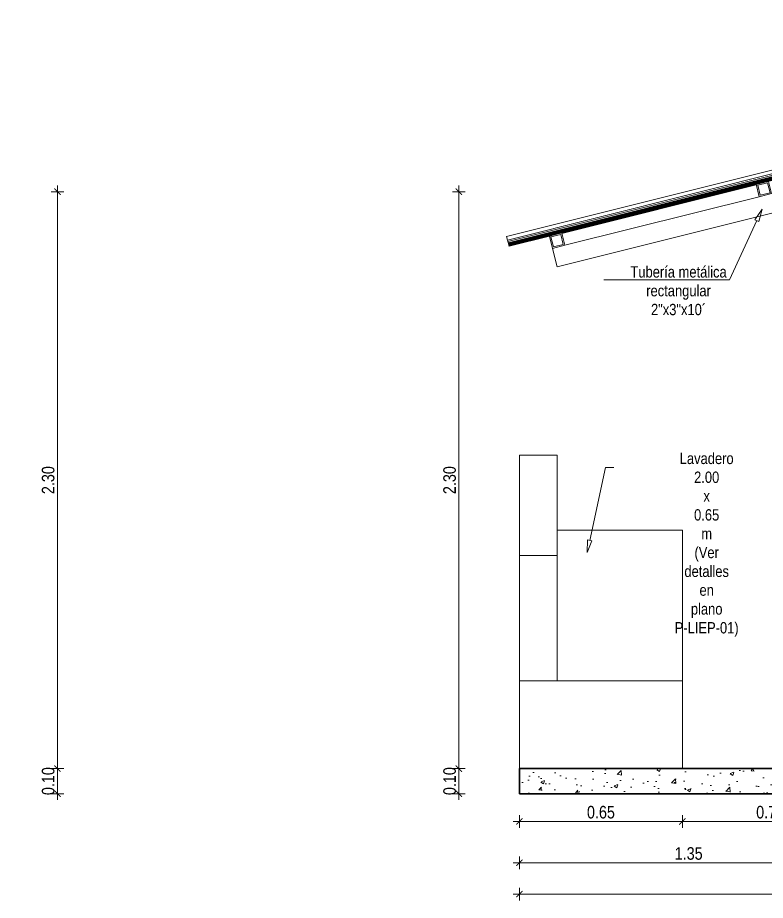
# Model space of a CAD drawing. Header units: metres. Extents: x 115.1 to 149.6, y 26.3 to 56.6.
# Drawn here: x 124.495 to 127.478, y 40.668 to 44.187 of the extents above; entities that cross this region are included whole.
import ezdxf
from ezdxf import colors
from ezdxf.entities.mleader import LeaderData, LeaderLine
from ezdxf.math import Vec2, Vec3

# ---------------------------------------------------------------- set-up
doc = ezdxf.new("R2010")
doc.units = ezdxf.units.M
doc.layers.get('0').update_dxf_attribs({"color": 250})
doc.layers.get('Defpoints').update_dxf_attribs({"color": 30, "lineweight": 9})
for name, color, linetype, lineweight in [('-Acero techos', 252, 'Continuous', 13), ('-Acotado', 251, 'Continuous', 5), ('-Corte', 7, 'Continuous', 35), ('-Vista', 148, 'Continuous', 9), ('CALAMINA', 10, 'Continuous', 30), ('FIC-2ES_VEREDA', 253, 'Continuous', 5)]:
    doc.layers.add(name, color=color, linetype=linetype, lineweight=lineweight)
doc.layers.add('A_50_CotasExter', color=253, linetype='Continuous')
doc.styles.add('-Arial Narrow', font='ARIALN.TTF')
doc.dimstyles.new('Esc 1_20n', dxfattribs={"dimscale": 0.02, "dimtxt": 2, "dimasz": 1, "dimexe": 1, "dimexo": 1, "dimgap": 0.45, "dimtad": 1, "dimtoh": 1, "dimzin": 3, "dimdsep": 46, "dimtxsty": '-Arial Narrow', "dimblk": 'ARCHTICK', "dimcen": 1, "dimdle": 1, "dimclrd": 252, "dimclre": 252, "dimclrt": 252, "dimadec": 0, "dimazin": 0, "dimtfac": 1, "dimtix": 1, "dimtmove": 1, "dimatfit": 2, "dimldrblk": 'ARCHTICK', "dimfxl": 1, "dimfxlon": 1, "dimtolj": 2, "dimlwd": 5, "dimlwe": 5, "dimarcsym": 0})

# ---------------------------------------------------------------- blocks, each defined once
blk = doc.blocks.new('_ArchTick')
at = {"color": 0, "linetype": 'ByBlock', "const_width": 0.15}
blk.add_lwpolyline([(-0.5, -0.5), (0.5, 0.5)], dxfattribs=at)
blk = doc.blocks.new('*D94')
at = {"layer": 'A_50_CotasExter', "color": 252, "lineweight": 5, "transparency": 16777216}
for p, q in [((124.6541, 41.1931), (124.6541, 41.2181)), ((124.6291, 41.1931), (124.6791, 41.1931)), ((124.6541, 41.0931), (124.6541, 41.1931)), ((124.6291, 41.0931), (124.6791, 41.0931)), ((124.6541, 41.0931), (124.6541, 41.0681))]:
    blk.add_line(p, q, dxfattribs=at)
at = {"layer": 'Defpoints', "color": 0, "transparency": 16777216}
for p in [(124.4712, 41.1931), (124.6541, 41.1931), (123.3951, 41.0931)]:
    blk.add_point(p, dxfattribs=at)
at = {"layer": 'A_50_CotasExter', "color": 252, "lineweight": 5, "transparency": 16777216, "xscale": 0.025, "yscale": 0.025, "zscale": 0.025}
for p, rotation in [((124.6541, 41.1931), 270), ((124.6541, 41.0931), 90)]:
    blk.add_blockref('_ArchTick', p, dxfattribs=dict(at, rotation=rotation))
at = {"layer": 'A_50_CotasExter', "color": 252, "transparency": 16777216, "insert": (124.6173, 41.1431), "char_height": 0.05, "attachment_point": 5, "rotation": 90, "style": '-Arial Narrow'}
blk.add_mtext('\\A2;0.10', dxfattribs=at)
blk = doc.blocks.new('*D95')
at = {"layer": 'A_50_CotasExter', "color": 252, "lineweight": 5, "transparency": 16777216}
for p, q in [((124.6541, 41.1681), (124.6541, 43.5181)), ((124.6291, 43.4931), (124.6791, 43.4931)), ((124.6291, 41.1931), (124.6791, 41.1931))]:
    blk.add_line(p, q, dxfattribs=at)
at = {"layer": 'Defpoints', "color": 0, "transparency": 16777216}
for p in [(123.2124, 43.4931), (124.6541, 43.4931), (124.4712, 41.1931)]:
    blk.add_point(p, dxfattribs=at)
at = {"layer": 'A_50_CotasExter', "color": 252, "lineweight": 5, "transparency": 16777216, "xscale": 0.025, "yscale": 0.025, "zscale": 0.025}
for p, rotation in [((124.6541, 43.4931), 90), ((124.6541, 41.1931), 270)]:
    blk.add_blockref('_ArchTick', p, dxfattribs=dict(at, rotation=rotation))
at = {"layer": 'A_50_CotasExter', "color": 252, "transparency": 16777216, "insert": (124.6173, 42.3431), "char_height": 0.05, "attachment_point": 5, "rotation": 90, "style": '-Arial Narrow'}
blk.add_mtext('\\A2;2.30', dxfattribs=at)
blk = doc.blocks.new('*D96')
at = {"layer": 'A_50_CotasExter', "color": 252, "lineweight": 5, "transparency": 16777216}
for p, q in [((126.2554, 41.1931), (126.2554, 41.2181)), ((126.2804, 41.1931), (126.2304, 41.1931)), ((126.2554, 41.0931), (126.2554, 41.1931)), ((126.2804, 41.0931), (126.2304, 41.0931)), ((126.2554, 41.0931), (126.2554, 41.0681))]:
    blk.add_line(p, q, dxfattribs=at)
at = {"layer": 'Defpoints', "color": 0, "transparency": 16777216}
for p in [(126.2554, 41.1931), (126.4382, 41.1931), (127.5144, 41.0931)]:
    blk.add_point(p, dxfattribs=at)
at = {"layer": 'A_50_CotasExter', "color": 252, "lineweight": 5, "transparency": 16777216, "xscale": 0.025, "yscale": 0.025, "zscale": 0.025}
for p, rotation in [((126.2554, 41.1931), 270), ((126.2554, 41.0931), 90)]:
    blk.add_blockref('_ArchTick', p, dxfattribs=dict(at, rotation=rotation))
at = {"layer": 'A_50_CotasExter', "color": 252, "transparency": 16777216, "insert": (126.2187, 41.1431), "char_height": 0.05, "attachment_point": 5, "rotation": 90, "style": '-Arial Narrow'}
blk.add_mtext('\\A2;0.10', dxfattribs=at)
blk = doc.blocks.new('*D97')
at = {"layer": 'A_50_CotasExter', "color": 252, "lineweight": 5, "transparency": 16777216}
for p, q in [((126.2554, 41.1681), (126.2554, 43.5181)), ((126.2804, 43.4931), (126.2304, 43.4931)), ((126.2804, 41.1931), (126.2304, 41.1931))]:
    blk.add_line(p, q, dxfattribs=at)
at = {"layer": 'Defpoints', "color": 0, "transparency": 16777216}
for p in [(126.2554, 43.4931), (127.6971, 43.4931), (126.4382, 41.1931)]:
    blk.add_point(p, dxfattribs=at)
at = {"layer": 'A_50_CotasExter', "color": 252, "lineweight": 5, "transparency": 16777216, "xscale": 0.025, "yscale": 0.025, "zscale": 0.025}
for p, rotation in [((126.2554, 43.4931), 90), ((126.2554, 41.1931), 270)]:
    blk.add_blockref('_ArchTick', p, dxfattribs=dict(at, rotation=rotation))
at = {"layer": 'A_50_CotasExter', "color": 252, "transparency": 16777216, "insert": (126.2187, 42.3431), "char_height": 0.05, "attachment_point": 5, "rotation": 90, "style": '-Arial Narrow'}
blk.add_mtext('\\A2;2.30', dxfattribs=at)
blk = doc.blocks.new('*D123')
at = {"layer": 'A_50_CotasExter', "color": 252, "lineweight": 5, "transparency": 16777216}
for p, q in [((127.1471, 41.0072), (127.1471, 40.9572)), ((127.8471, 41.0072), (127.8471, 40.9572)), ((127.8721, 40.9822), (127.1221, 40.9822))]:
    blk.add_line(p, q, dxfattribs=at)
at = {"layer": 'Defpoints', "color": 0, "transparency": 16777216}
for p in [(127.1471, 41.5431), (127.8471, 41.3931), (127.1471, 40.9822)]:
    blk.add_point(p, dxfattribs=at)
at = {"layer": 'A_50_CotasExter', "color": 252, "lineweight": 5, "transparency": 16777216, "xscale": 0.025, "yscale": 0.025, "zscale": 0.025, "rotation": 180}
blk.add_blockref('_ArchTick', (127.1471, 40.9822), dxfattribs=at)
at = {"layer": 'A_50_CotasExter', "color": 252, "lineweight": 5, "transparency": 16777216, "xscale": 0.025, "yscale": 0.025, "zscale": 0.025}
blk.add_blockref('_ArchTick', (127.8471, 40.9822), dxfattribs=at)
at = {"layer": 'A_50_CotasExter', "color": 252, "transparency": 16777216, "insert": (127.4971, 41.019), "char_height": 0.05, "attachment_point": 5, "style": '-Arial Narrow'}
blk.add_mtext('\\A2;0.70', dxfattribs=at)
blk = doc.blocks.new('*D124')
at = {"layer": 'A_50_CotasExter', "color": 252, "lineweight": 5, "transparency": 16777216}
for p, q in [((126.4971, 41.0072), (126.4971, 40.9572)), ((127.1471, 41.0072), (127.1471, 40.9572)), ((127.1721, 40.9822), (126.4721, 40.9822))]:
    blk.add_line(p, q, dxfattribs=at)
at = {"layer": 'Defpoints', "color": 0, "transparency": 16777216}
for p in [(127.1471, 41.5431), (126.4971, 41.1931), (126.4971, 40.9822)]:
    blk.add_point(p, dxfattribs=at)
at = {"layer": 'A_50_CotasExter', "color": 252, "lineweight": 5, "transparency": 16777216, "xscale": 0.025, "yscale": 0.025, "zscale": 0.025, "rotation": 180}
blk.add_blockref('_ArchTick', (126.4971, 40.9822), dxfattribs=at)
at = {"layer": 'A_50_CotasExter', "color": 252, "lineweight": 5, "transparency": 16777216, "xscale": 0.025, "yscale": 0.025, "zscale": 0.025}
blk.add_blockref('_ArchTick', (127.1471, 40.9822), dxfattribs=at)
at = {"layer": 'A_50_CotasExter', "color": 252, "transparency": 16777216, "insert": (126.8221, 41.019), "char_height": 0.05, "attachment_point": 5, "style": '-Arial Narrow'}
blk.add_mtext('\\A2;0.65', dxfattribs=at)
blk = doc.blocks.new('*D126')
at = {"layer": 'A_50_CotasExter', "color": 252, "lineweight": 5, "transparency": 16777216}
for p, q in [((126.4971, 40.8427), (126.4971, 40.7927)), ((127.8471, 40.8427), (127.8471, 40.7927)), ((127.8721, 40.8177), (126.4721, 40.8177))]:
    blk.add_line(p, q, dxfattribs=at)
at = {"layer": 'Defpoints', "color": 0, "transparency": 16777216}
for p in [(126.4971, 41.1931), (127.8471, 41.1931), (126.4971, 40.8177)]:
    blk.add_point(p, dxfattribs=at)
at = {"layer": 'A_50_CotasExter', "color": 252, "lineweight": 5, "transparency": 16777216, "xscale": 0.025, "yscale": 0.025, "zscale": 0.025, "rotation": 180}
blk.add_blockref('_ArchTick', (126.4971, 40.8177), dxfattribs=at)
at = {"layer": 'A_50_CotasExter', "color": 252, "lineweight": 5, "transparency": 16777216, "xscale": 0.025, "yscale": 0.025, "zscale": 0.025}
blk.add_blockref('_ArchTick', (127.8471, 40.8177), dxfattribs=at)
at = {"layer": 'A_50_CotasExter', "color": 252, "transparency": 16777216, "insert": (127.1721, 40.8544), "char_height": 0.05, "attachment_point": 5, "style": '-Arial Narrow'}
blk.add_mtext('\\A2;1.35', dxfattribs=at)
blk = doc.blocks.new('*D127')
at = {"layer": 'A_50_CotasExter', "color": 252, "lineweight": 5, "transparency": 16777216}
for p, q in [((126.4971, 40.7178), (126.4971, 40.6678)), ((129.7471, 40.7178), (129.7471, 40.6678)), ((129.7721, 40.6928), (126.4721, 40.6928))]:
    blk.add_line(p, q, dxfattribs=at)
at = {"layer": 'Defpoints', "color": 0, "transparency": 16777216}
for p in [(126.4971, 41.0931), (129.7471, 41.0931), (126.4971, 40.6928)]:
    blk.add_point(p, dxfattribs=at)
at = {"layer": 'A_50_CotasExter', "color": 252, "lineweight": 5, "transparency": 16777216, "xscale": 0.025, "yscale": 0.025, "zscale": 0.025}
for p, rotation in [((126.4971, 40.6928), 179.9999999999976), ((129.7471, 40.6928), 359.9999999999977)]:
    blk.add_blockref('_ArchTick', p, dxfattribs=dict(at, rotation=rotation))
at = {"layer": 'A_50_CotasExter', "color": 252, "transparency": 16777216, "insert": (128.1221, 40.7296), "char_height": 0.05, "attachment_point": 5, "style": '-Arial Narrow'}
blk.add_mtext('\\A2;3.25', dxfattribs=at)
blk = doc.blocks.new('_ClosedBlank')
at = {"color": 0, "linetype": 'ByBlock', "lineweight": -2}
for p, q in [((-1, 0.167), (0, 0)), ((-1, 0.167), (-1, -0.167)), ((0, 0), (-1, -0.167))]:
    blk.add_line(p, q, dxfattribs=at)

msp = doc.modelspace()

# ---------------------------------------------------------------- hatches: boundary and pattern name
at = {"lineweight": 5, "true_color": 0x636466}
h = msp.add_hatch(dxfattribs=at)
h.set_pattern_fill('AR-CONC', color=251, scale=0.0008)
h.set_pattern_definition([(50, (-1118.09421, -457.97916), (0.145747735, -0.012751268), [0.01524, -0.16764]), (355, (-1118.0942, -457.97916), (-0.028194737, 0.152845476), [0.012192, -0.134112467]), (100.451445, (-1118.08206, -457.98022), (0.117552998, 0.140094202), [0.012952007, -0.142472196]), (46.1842, (-1118.0942, -457.93852), (0.216863233, -0.033633862), [0.02286, -0.25146]), (96.635558, (-1118.07614, -457.94132), (0.189923307, 0.1979409), [0.01942802, -0.213708487]), (351.184151, (-1118.0942, -457.93852), (0.189923307, 0.1979409), [0.018287974, -0.201167786]), (21, (-1118.07389, -457.94868), (0.121291513, -0.081812159), [0.01524, -0.16764]), (326, (-1118.07389, -457.94868), (0.049441623, 0.147350373), [0.012192, -0.134112]), (71.451445, (-1118.06378, -457.9555), (0.170733135, 0.065538215), [0.012952007, -0.14247195]), (37.5, (-1118.094207, -457.97916), (0.0024708826, 0.067644031), [0, -0.1324864, 0, -0.136144, 0, -0.13462]), (7.5, (-1118.09421, -457.97916), (0.05345573, 0.08014446), [0, -0.0776224, 0, -0.1294384, 0, -0.051308]), (327.5, (-1118.13952, -457.97916), (0.1084724761, -0.0045829952), [0, -0.0508, 0, -0.158496, 0, -0.210312]), (317.5, (-1118.15984, -457.97916), (0.118503345, 0.020341193), [0, -0.06604, 0, -0.1052576, 0, -0.149352])])
h.paths.add_polyline_path([(129.7471, 41.0931), (126.8459, 41.0931), (126.7459, 41.0931), (126.4971, 41.0931), (126.4971, 41.1931), (127.2973, 41.1931), (127.6712, 41.1931), (129.7471, 41.1931)])

# ---------------------------------------------------------------- linework, layer by layer
at = {"layer": '-Acero techos', "color": 146, "ltscale": 0.009, "true_color": 0x105689}
for p, q in [((126.6471, 43.1931), (127.8471, 43.4931)), ((127.4536, 43.4733), (126.6779, 43.2793)), ((126.6286, 43.267), (126.6471, 43.1931))]:
    msp.add_line(p, q, dxfattribs=at)
for points in [[(127.4908, 43.5341), (127.5029, 43.4856), (127.4536, 43.4733), (127.4413, 43.5225), (127.4906, 43.5348)], [(126.6658, 43.3279), (126.6779, 43.2793), (126.6286, 43.267), (126.6165, 43.3156), (126.6163, 43.3163), (126.6656, 43.3286), (126.6658, 43.3279)]]:
    msp.add_lwpolyline(points, dxfattribs=at)
for points in [[(127.487, 43.5288), (127.4969, 43.4892), (127.4573, 43.4793), (127.4474, 43.5189)], [(126.662, 43.3225), (126.6719, 43.283), (126.6323, 43.2731), (126.6224, 43.3126)]]:
    msp.add_lwpolyline(points, close=True, dxfattribs=at)
at = {"layer": '-Corte', "ltscale": 0.009}
for p, q in [((127.8471, 41.1931), (126.4971, 41.1931)), ((126.4971, 41.1931), (126.4971, 41.0931)), ((126.4971, 41.0931), (127.7221, 41.0931))]:
    msp.add_line(p, q, dxfattribs=at)
at = {"layer": '-Vista', "color": 253, "lineweight": 5}
for p, q in [((126.4971, 42.0431), (126.4971, 42.4431)), ((126.6471, 42.0431), (126.6471, 42.4431)), ((126.6471, 41.5431), (126.6471, 42.0431)), ((126.4971, 41.5431), (127.1471, 41.5431)), ((126.4971, 41.1931), (127.1471, 41.1931))]:
    msp.add_line(p, q, dxfattribs=at)
for points in [[(126.4971, 42.4431), (126.6471, 42.4431)], [(126.6471, 42.1431), (127.1471, 42.1431)], [(127.1471, 42.1431), (127.1471, 41.5431)], [(126.4971, 42.0431), (126.6471, 42.0431)], [(126.4971, 41.1931), (126.4971, 42.0431)], [(127.1471, 41.1931), (127.1471, 41.5431)]]:
    msp.add_lwpolyline(points, dxfattribs=at)
at = {"layer": 'CALAMINA', "lineweight": 5}
for p, q in [((129.9374, 44.187), (126.4459, 43.3141)), ((129.9409, 44.1732), (126.4494, 43.3004)), ((126.4508, 43.2946), (129.9423, 44.1675)), ((129.9437, 44.162), (126.4522, 43.2891)), ((129.9442, 44.1598), (126.4527, 43.2869)), ((129.9447, 44.1577), (126.4533, 43.2849)), ((126.4534, 43.2842), (129.9449, 44.1571)), ((129.9455, 44.1547), (126.454, 43.2818)), ((129.946, 44.1528), (126.4545, 43.28)), ((129.9465, 44.1508), (126.455, 43.2779)), ((129.9466, 44.1503), (126.4551, 43.2775)), ((129.9467, 44.1499), (126.4552, 43.277)), ((129.9468, 44.1495), (126.4553, 43.2767)), ((129.9469, 44.1492), (126.4554, 43.2763)), ((126.6163, 43.3163), (126.4555, 43.276)), ((126.6164, 43.316), (126.4555, 43.2758)), ((126.6164, 43.3158), (126.4556, 43.2756)), ((126.6165, 43.3157), (126.4556, 43.2755)), ((126.6165, 43.3156), (126.4556, 43.2754)), ((126.6165, 43.3156), (126.4556, 43.2753))]:
    msp.add_line(p, q, dxfattribs=at)
at = {"layer": 'CALAMINA', "lineweight": 9}
for p, q in [((127.4413, 43.5225), (126.6656, 43.3286)), ((127.4414, 43.5223), (126.6657, 43.3283)), ((127.4414, 43.5221), (126.6657, 43.3282)), ((127.4415, 43.5219), (126.6658, 43.328)), ((127.4415, 43.5218), (126.6658, 43.3279))]:
    msp.add_line(p, q, dxfattribs=at)
at = {"layer": 'CALAMINA'}
msp.add_line((127.4415, 43.5218), (126.6658, 43.3279), dxfattribs=at)
at = {"layer": 'FIC-2ES_VEREDA'}
msp.add_line((126.4556, 43.2753), (126.4459, 43.3141), dxfattribs=at)

# ---------------------------------------------------------------- dimensions: what is measured, and where the dimension line sits
at = {"layer": 'A_50_CotasExter'}
for base, p1, p2, angle, picture, middle in [((124.6541, 43.4931), (124.4712, 41.1931), (123.2124, 43.4931), 270, '*D95', (124.6173, 42.3431)), ((126.2554, 43.4931), (126.4382, 41.1931), (127.6971, 43.4931), 270, '*D97', (126.2187, 42.3431)), ((126.4971, 40.9822), (127.1471, 41.5431), (126.4971, 41.1931), 0, '*D124', (126.8221, 41.019)), ((127.1471, 40.9822), (127.8471, 41.3931), (127.1471, 41.5431), 0, '*D123', (127.4971, 41.019)), ((124.6541, 41.1931), (123.3951, 41.0931), (124.4712, 41.1931), 270, '*D94', (124.6173, 41.1431)), ((126.2554, 41.1931), (127.5144, 41.0931), (126.4382, 41.1931), 270, '*D96', (126.2187, 41.1431)), ((126.4971, 40.8177), (127.8471, 41.1931), (126.4971, 41.1931), 0, '*D126', (127.1721, 40.8544))]:
    dim = msp.add_linear_dim(base=base, p1=p1, p2=p2, angle=angle, dimstyle='Esc 1_20n', override={"dimscale": 0.025}, dxfattribs=at)
    dim.commit()
    dim.dimension.update_dxf_attribs({"geometry": picture, "text_midpoint": middle})
dim = msp.add_aligned_dim(p1=(129.7471, 41.0931), p2=(126.4971, 41.0931), distance=0.4003, dimstyle='Esc 1_20n', override={"dimscale": 0.025}, dxfattribs=at)
dim.commit()
dim.dimension.update_dxf_attribs({"geometry": '*D127', "text_midpoint": (128.1221, 40.7296)})

# ---------------------------------------------------------------- leaders
at = {"layer": '-Acotado'}
ml = msp.add_multileader_mtext('Standard', dxfattribs=at)
ml.set_content('Tubería metálica\\Prectangular\\P2"x3"x10´', color=7, style='-Arial Narrow')
ml.set_leader_properties(color=7, linetype='ByLayer', lineweight=0)
ml.set_arrow_properties(name='CLOSEDBLANK')
ml.build(insert=Vec2(0, 0))
ml.multileader.update_dxf_attribs({"has_dogleg": 0, "text_left_attachment_type": 6, "text_right_attachment_type": 6, "dogleg_length": 0, "arrow_head_size": 0.05, "scale": 0.025})
ctx = ml.context
ctx.base_point, ctx.scale, ctx.char_height, ctx.arrow_head_size, ctx.landing_gap_size, ctx.plane_origin = Vec3(126.9291, 43.1419), 0.025, 0.045, 0.05, 0.0125, Vec3(129.0162, 44.5892)
ctx.left_attachment, ctx.right_attachment, ctx.text_align_type = 6, 6, 1
notes = []
notes.append((ctx, [(1, (1, 1, 0), (127.3345, 43.1419), (-1, 0), 0, [(0, [(127.4653, 43.4233)], 0, [])])]))
ctx.mtext.insert, ctx.mtext.alignment, ctx.mtext.flow_direction = Vec3(127.1318, 43.1959), 2, 5
ml = msp.add_multileader_mtext('Standard', dxfattribs=at)
ml.set_content('\\pxqc,t11;Lavadero 2.00 x 0.65 m  \\P\\ptz; (Ver detalles en plano P-LIEP-01) ', color=7, style='-Arial Narrow')
ml.set_leader_properties(color=7, linetype='Continuous', lineweight=0)
ml.set_arrow_properties(name='CLOSEDBLANK')
ml.build(insert=Vec2(0, 0))
ml.multileader.update_dxf_attribs({"has_dogleg": 0, "text_left_attachment_type": 6, "text_right_attachment_type": 6, "dogleg_length": 0, "arrow_head_size": 0.05, "scale": 0.025})
ctx = ml.context
ctx.base_point, ctx.scale, ctx.char_height, ctx.arrow_head_size, ctx.landing_gap_size, ctx.plane_origin = Vec3(126.8403, 42.394), 0.025, 0.045, 0.05, 0.0125, Vec3(126.6603, 40.7802)
ctx.left_attachment, ctx.right_attachment, ctx.text_align_type = 6, 6, 1
notes.append((ctx, [(1, (1, 1, 0), (126.8403, 42.394), (1, 0), 0, [(0, [(126.7667, 42.054)], 0, [])])]))
ctx.mtext.insert, ctx.mtext.width, ctx.mtext.alignment, ctx.mtext.flow_direction = Vec3(127.2439, 42.4522), 0.839106, 2, 5
for ctx, leaders in notes:
    for number, flags, end, landing, length, lines in leaders:
        leader = LeaderData()
        leader.index, (leader.has_last_leader_line, leader.has_dogleg_vector, leader.attachment_direction) = number, flags
        leader.last_leader_point, leader.dogleg_vector, leader.dogleg_length = Vec3(end), Vec3(landing), length
        for number, points, colour, breaks in lines:
            line = LeaderLine()
            line.index, line.vertices, line.color, line.breaks = number, Vec3.list(points), colors.encode_raw_color(colour), breaks
            leader.lines.append(line)
        ctx.leaders.append(leader)

doc.saveas('drawing.dxf')
